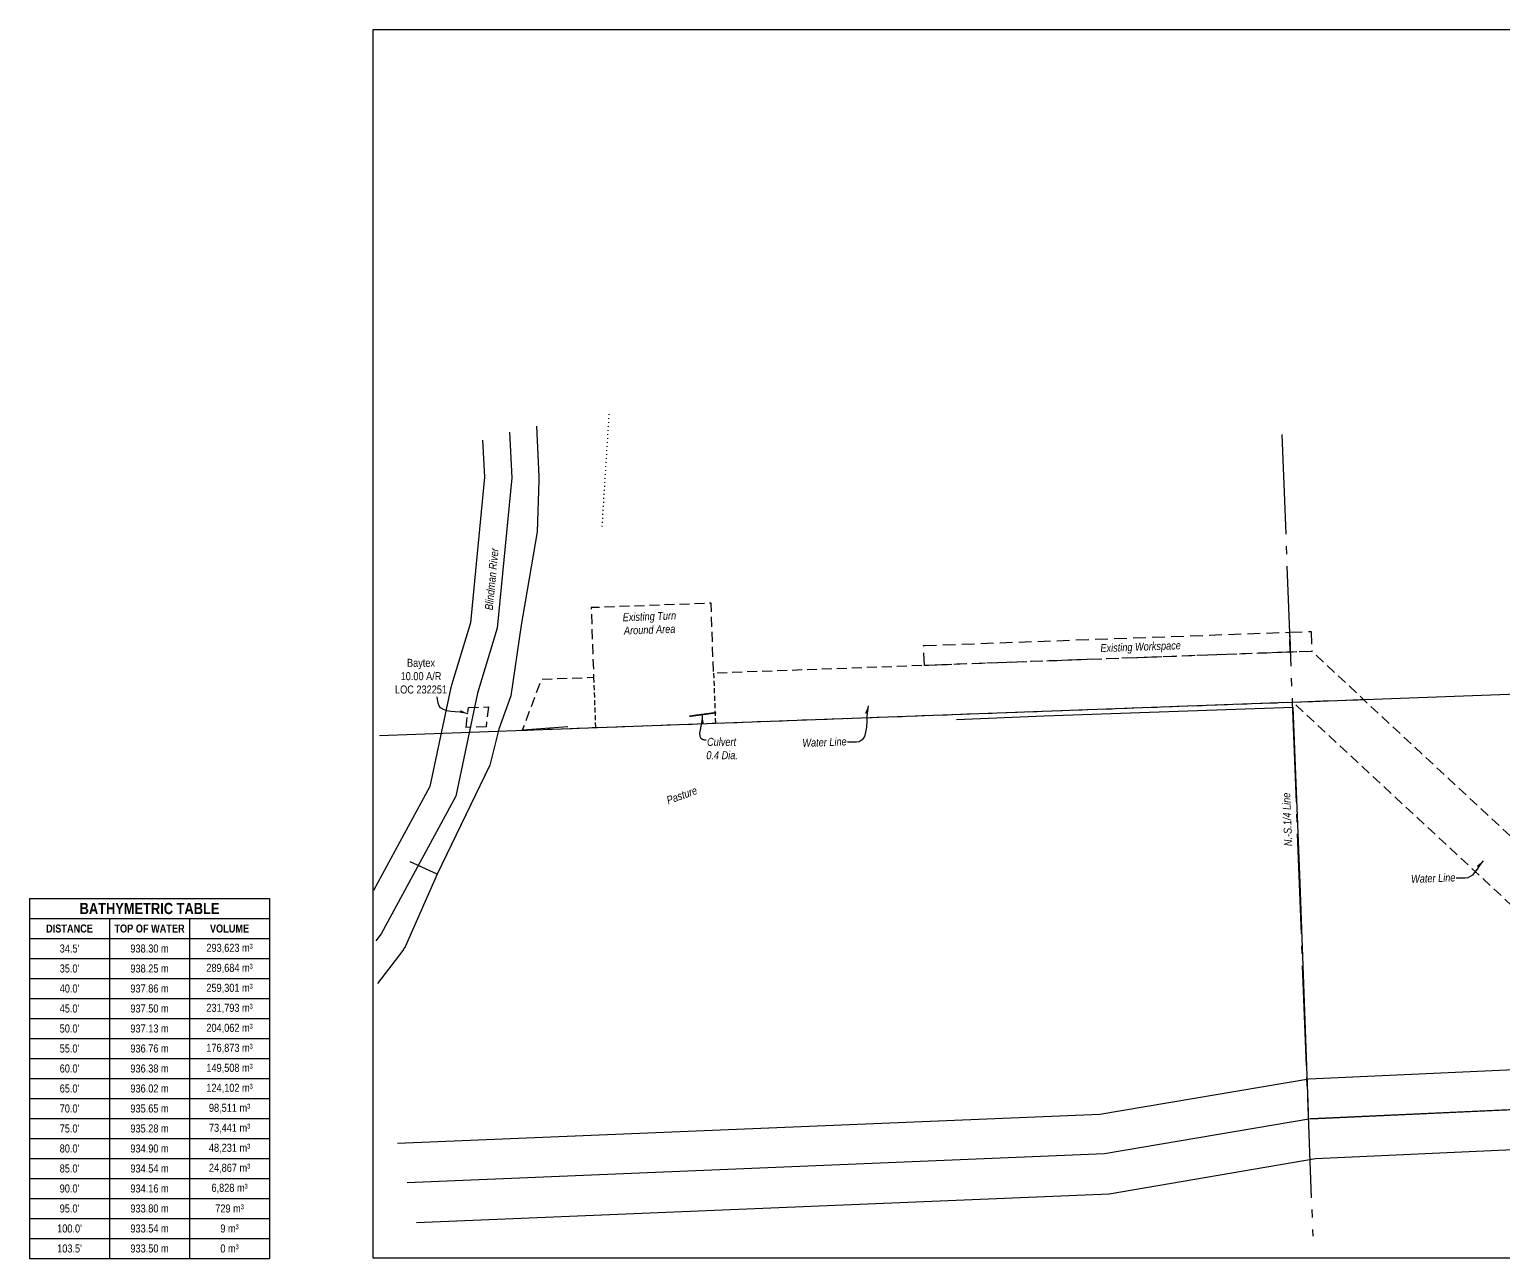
# Model space of a CAD drawing. Extents: x 675871 to 683768, y 5840752 to 5846139.
# Drawn here: x 676062 to 677904, y 5840861 to 5842397 of the extents above; entities that cross this region are included whole.
import ezdxf
from ezdxf.enums import TextEntityAlignment as Align

# ---------------------------------------------------------------- set-up
doc = ezdxf.new("R2010")
doc.units = 0
doc.header["$LTSCALE"] = 5
for name, pattern in [('foc-ACCESSROAD', [3.75, 2.5, -1.25]), ('foc-QUARTERLINE', [33, 25, -3, 2, -3]), ('foc-TOPO', [1, 0.2, -0.8]), ('foc-TRAV', [1.875, 1.25, -0.625]), ('HIDDEN2', [4.7625, 3.175, -1.5875])]:
    doc.linetypes.add(name, pattern=pattern)
for name, color, linetype in [('AS-FENCE', 48, 'foc-FENCE'), ('AS-PHOTO', 7, 'Continuous'), ('C-AR', 13, 'foc-ACCESSROAD'), ('C-WS', 13, 'foc-ACCESSROAD'), ('CG-NOTES', 7, 'Continuous'), ('F-RW', 190, 'Continuous'), ('L-QSEC', 8, 'foc-QUARTERLINE'), ('L-SEC', 7, 'Continuous'), ('P-TRAV', 4, 'foc-TRAV'), ('T-EXISTING TFA', 220, 'HIDDEN2'), ('T-GENERAL', 48, 'foc-TOPO'), ('T-SLOPE', 48, 'Continuous'), ('T-WATER', 160, 'Continuous'), ('T-WATER-T', 170, 'Continuous')]:
    doc.layers.add(name, color=color, linetype=linetype)
for name, color, linetype, lineweight in [('AS-GENERAL', 48, 'Continuous', 18), ('C-AR-T', 13, 'Continuous', 9), ('T-TEXT', 48, 'Continuous', 18)]:
    doc.layers.add(name, color=color, linetype=linetype, lineweight=lineweight)
doc.styles.add('100L', font='ARIALN.TTF', dxfattribs={"height": 11})
doc.styles.add('175L', font='ARIALN.TTF', dxfattribs={"height": 20})
doc.styles.add('80CG', font='ARIALN.TTF', dxfattribs={"height": 10})
doc.styles.add('80LS', font='ARIALNI.TTF', dxfattribs={"height": 10})
doc.styles.add('foc-LtypeFont', font='ARIALN.TTF', dxfattribs={"height": 7.35})
doc.styles.add('MtXpl_Arial_Narrow', font='ARIALNI.TTF')
doc.styles.get("Standard").update_dxf_attribs({"font": 'ARIALN.TTF'})
doc.linetypes.add('foc-FENCE', pattern='A,10,-1,["X",foc-LtypeFont,S=0.2,R=0,X=-0.625,Y=-0.75],-1.24', length=12.24)
doc.linetypes.add('foc-TOPO-flowdirection-NOLINE', pattern='A,0,[">",foc-LtypeFont,S=0.3,R=0,X=0,Y=-0.945],-20,[">",foc-LtypeFont,S=0.3,R=0,X=0,Y=-0.945],0', length=20)
doc.dimstyles.new('Compass 5 000', dxfattribs={"dimscale": 5, "dimtxt": 9, "dimasz": 2, "dimexe": 0.2, "dimexo": 0.0625, "dimgap": 0.5, "dimtad": 0, "dimtih": 1, "dimtoh": 1, "dimzin": 0, "dimdsep": 46, "dimtxsty": '80CG', "dimcen": 0.1, "dimse1": 1, "dimse2": 1, "dimclrd": 256, "dimclrt": 256, "dimaunit": 1, "dimadec": 4, "dimazin": 0, "dimtfac": 0.06, "dimtofl": 0, "dimtmove": 0, "dimatfit": 1, "dimfxl": 0.2, "dimtolj": 1, "dimtzin": 0, "dimlwd": -1, "dimarcsym": 0})
picture_1 = doc.add_image_def('image2.jpg', size_in_pixel=(4423, 2048))

# ---------------------------------------------------------------- blocks, each defined once
blk = doc.blocks.new('*T535')
at = {"layer": 'CG-NOTES', "color": 0, "lineweight": -2, "transparency": 16777216}
for p, q in [((0, 0), (300, 0)), ((0, 0), (0, -25)), ((300, 0), (300, -25)), ((0, -25), (300, -25))]:
    blk.add_line(p, q, dxfattribs=at)
at = {"layer": 'CG-NOTES', "lineweight": -2, "transparency": 16777216}
for p, q in [((0, -25), (0, -50)), ((100, -25), (100, -50)), ((200, -25), (200, -50)), ((300, -25), (300, -50))]:
    blk.add_line(p, q, dxfattribs=at)
at = {"layer": 'CG-NOTES', "color": 0, "linetype": 'ByBlock', "lineweight": -2, "transparency": 16777216}
for p, q in [((0, -50), (100, -50)), ((0, -50), (0, -450)), ((100, -50), (200, -50)), ((100, -50), (100, -450)), ((200, -50), (300, -50)), ((200, -50), (200, -450)), ((300, -50), (300, -450)), ((0, -75), (300, -75)), ((0, -100), (300, -100)), ((0, -125), (300, -125)), ((0, -150), (300, -150)), ((0, -175), (300, -175)), ((0, -200), (100, -200)), ((100, -200), (200, -200)), ((200, -200), (300, -200)), ((0, -225), (300, -225)), ((0, -250), (300, -250)), ((0, -275), (300, -275)), ((0, -300), (300, -300)), ((0, -325), (300, -325)), ((0, -350), (100, -350)), ((100, -350), (200, -350)), ((200, -350), (300, -350)), ((0, -375), (300, -375)), ((0, -400), (300, -400)), ((0, -425), (300, -425)), ((0, -450), (300, -450))]:
    blk.add_line(p, q, dxfattribs=at)
at = {"layer": 'CG-NOTES', "color": 0, "linetype": 'Continuous', "transparency": 16777216, "attachment_point": 5}
for s, insert, char_height, width in [('{\\fArial Narrow|b1|i0|c0|p34;\\C14;BATHYMETRIC TABLE}', (150, -12.5), 14.007, 293.997), ('{\\fArial Narrow|b1|i0|c0|p34;DISTANCE}', (50, -37.5), 10, 96.998), ('{\\fArial Narrow|b1|i0|c0|p34;TOP OF WATER}', (150, -37.5), 10, 96.998), ('{\\fArial Narrow|b1|i0|c0|p34;VOLUME}', (250, -37.5), 10, 96.998), ("34.5'", (50, -62.5), 10, 68.074), ('938.30 m', (150, -62.5), 10, 68.074), ('293,623 m³', (250, -62.5), 10, 68.074), ("35.0'", (50, -87.5), 10, 68.074), ('938.25 m', (150, -87.5), 10, 68.074), ('289,684 m³', (250, -87.5), 10, 68.074), ("40.0'", (50, -112.5), 10, 68.074), ('937.86 m', (150, -112.5), 10, 68.074), ('259,301 m³', (250, -112.5), 10, 68.074), ("45.0'", (50, -137.5), 10, 68.074), ('937.50 m', (150, -137.5), 10, 68.074), ('231,793 m³', (250, -137.5), 10, 68.074), ("50.0'", (50, -162.5), 10, 68.074), ('937.13 m', (150, -162.5), 10, 68.074), ('204,062 m³', (250, -162.5), 10, 68.074), ("55.0'", (50, -187.5), 10, 68.074), ('936.76 m', (150, -187.5), 10, 68.074), ('176,873 m³', (250, -187.5), 10, 68.074), ("60.0'", (50, -212.5), 10, 68.074), ('936.38 m', (150, -212.5), 10, 68.074), ('149,508 m³', (250, -212.5), 10, 68.074), ("65.0'", (50, -237.5), 10, 68.074), ('936.02 m', (150, -237.5), 10, 68.074), ('124,102 m³', (250, -237.5), 10, 68.074), ("70.0'", (50, -262.5), 10, 68.074), ('935.65 m', (150, -262.5), 10, 68.074), ('98,511 m³', (250, -262.5), 10, 68.074), ("75.0'", (50, -287.5), 10, 68.074), ('935.28 m', (150, -287.5), 10, 68.074), ('73,441 m³', (250, -287.5), 10, 68.074), ("80.0'", (50, -312.5), 10, 68.074), ('934.90 m', (150, -312.5), 10, 68.074), ('48,231 m³', (250, -312.5), 10, 68.074), ('24,867 m³', (250, -337.5), 10, 68.074), ("85.0'", (50, -337.5), 10, 68.074), ('934.54 m', (150, -337.5), 10, 68.074), ("90.0'", (50, -362.5), 10, 68.074), ('934.16 m', (150, -362.5), 10, 68.074), ('6,828 m³', (250, -362.5), 10, 68.074), ("95.0'", (50, -387.5), 10, 68.074), ('933.80 m', (150, -387.5), 10, 68.074), ('729 m³', (250, -387.5), 10, 68.074), ("100.0'", (50, -412.5), 10, 68.074), ('933.54 m', (150, -412.5), 10, 68.074), ('9 m³', (250, -412.5), 10, 68.074), ("103.5'", (50, -437.5), 10, 68.074), ('933.50 m', (150, -437.5), 10, 68.074), ('0 m³', (250, -437.5), 10, 68.074)]:
    blk.add_mtext(s, dxfattribs=dict(at, insert=insert, char_height=char_height, width=width))

msp = doc.modelspace()

# ---------------------------------------------------------------- linework, layer by layer
at = {"layer": 'AS-FENCE', "flags": 128}
for points in [[(677660.389, 5841043.954), (677650.111, 5841329.981), (677641.506, 5841549.701), (677330.154, 5841539.074), (677220.921, 5841534.291)], [(676678.919, 5841521.649), (676735.141, 5841525.884)]]:
    msp.add_lwpolyline(points, dxfattribs=at)
at = {"layer": 'AS-GENERAL', "linetype": 'Continuous', "const_width": 2, "flags": 128}
msp.add_lwpolyline([(676920.459, 5841543.304), (676886.851, 5841538.779)], dxfattribs=at)
at = {"layer": 'C-AR', "color": 255}
msp.add_lwpolyline([(676632.784, 5841525.662), (676607.8, 5841524.737), (676611.09, 5841549.56), (676636.071, 5841550.465), (676632.784, 5841525.662)], close=True, dxfattribs=at)
at = {"layer": 'C-WS', "color": 255, "flags": 128}
msp.add_lwpolyline([(677664.737, 5841619.898), (676917.179, 5841592.61), (676913.987, 5841680.042), (676764.112, 5841674.571), (676767.303, 5841587.139), (676701.754, 5841584.746), (676678.184, 5841521.351), (677641.131, 5841556.501), (678124.592, 5841106.663), (678368.156, 5841117.718), (679458.888, 5841167.368), (679445.423, 5841534.84), (679469.488, 5841560.724), (679382.056, 5841557.533), (679394.626, 5841214.489), (678365.889, 5841167.661), (678365.431, 5841180.152), (678147.96, 5841170.281), (677664.737, 5841619.898)], close=True, dxfattribs=at)
at = {"layer": 'F-RW', "color": 255}
msp.add_line((677663.354, 5841035.601), (679506.281, 5841119.438), dxfattribs=at)
at = {"layer": 'F-RW', "color": 255, "flags": 128}
for points in [[(676522.328, 5841004.962), (677400.034, 5841041.164), (677661.082, 5841085.544), (679504.188, 5841169.389), (679654.764, 5841175.159), (679656.679, 5841125.201), (679506.281, 5841119.438), (677663.354, 5841035.601), (677405.474, 5840991.664), (676534.161, 5840955.571)], [(676546.031, 5840906.026), (677411.315, 5840941.868), (677669.291, 5840985.866), (679508.374, 5841069.487), (679658.575, 5841075.243), (679656.679, 5841125.201), (679506.281, 5841119.438), (677663.354, 5841035.601), (677405.474, 5840991.664), (676534.161, 5840955.571)]]:
    msp.add_lwpolyline(points, dxfattribs=at)
at = {"layer": 'L-QSEC', "color": 255}
msp.add_line((677640.211, 5841556.477), (677665.866, 5840888.743), dxfattribs=at)
msp.add_lwpolyline([(677627.392, 5841891.246), (677640.211, 5841556.477)], dxfattribs=at)
at = {"layer": 'L-SEC', "color": 255}
for p, q in [((677640.211, 5841556.466), (679649.921, 5841629.825)), ((676499.808, 5841514.839), (677634.927, 5841556.274))]:
    msp.add_line(p, q, dxfattribs=at)
at = {"layer": 'P-TRAV', "color": 255}
for p, q in [((676767.295, 5841587.139), (676769.584, 5841524.674)), ((676917.178, 5841592.61), (676919.459, 5841530.159)), ((677641.132, 5841556.5), (677729.409, 5841559.724))]:
    msp.add_line(p, q, dxfattribs=at)
at = {"layer": 'T-EXISTING TFA', "color": 255}
for points in [[(677637.82, 5841618.915), (677180.58, 5841602.225), (677179.668, 5841627.205), (677636.864, 5841643.894)], [(677636.864, 5841643.894), (677663.825, 5841644.878), (677664.737, 5841619.898), (677637.82, 5841618.915)]]:
    msp.add_lwpolyline(points, close=True, dxfattribs=at)
at = {"layer": 'T-GENERAL', "color": 255, "flags": 128}
msp.add_lwpolyline([(676786.368, 5841916.486), (676777.58, 5841775.916)], dxfattribs=at)
at = {"layer": 'T-SLOPE', "color": 255, "flags": 128}
msp.add_lwpolyline([(676696.686, 5841769.514), (676676.619, 5841652.684), (676663.619, 5841564.286), (676648.906, 5841522.606), (676637.469, 5841477.511), (676600.846, 5841401.866), (676571.561, 5841341.226), (676538.171, 5841356.719)], dxfattribs=at)
at = {"layer": 'T-WATER', "color": 255, "flags": 128}
for points in [[(676695.689, 5841901.509), (676698.909, 5841838.485, -0.03678894), (676698.796, 5841833.481), (676696.686, 5841769.514), (676676.619, 5841652.684), (676663.619, 5841564.286), (676648.906, 5841522.606), (676637.469, 5841477.511), (676571.561, 5841341.226), (676531.659, 5841250.527, -0.03902523), (676528.774, 5841246.071), (676497.155, 5841204.699)], [(676628.374, 5841884.065), (676630.752, 5841837.515), (676613.211, 5841655.449), (676589.74, 5841577.509, 0.02087452), (676589.034, 5841574.755), (676562.767, 5841450.924), (676492.301, 5841320.872)]]:
    msp.add_lwpolyline(points, format="xyb", dxfattribs=at)
at = {"layer": 'T-WATER', "linetype": 'foc-TOPO-flowdirection-NOLINE', "flags": 128}
msp.add_lwpolyline([(676661.981, 5841893.777), (676664.894, 5841836.747), (676646.791, 5841648.842), (676622.352, 5841567.688), (676595.061, 5841439.033), (676501.714, 5841266.752), (676494.933, 5841257.88)], dxfattribs=at)
at = {"layer": 'T-WATER', "flags": 128}
msp.add_lwpolyline([(676661.981, 5841893.777), (676664.894, 5841836.747), (676646.791, 5841648.842), (676622.352, 5841567.688), (676595.061, 5841439.033), (676501.714, 5841266.752), (676494.933, 5841257.88)], dxfattribs=at)

# ---------------------------------------------------------------- block references
msp.add_blockref('*T535', (676062.31, 5841310.871))

# ---------------------------------------------------------------- texts
at = {"layer": 'C-AR-T', "color": 255, "linetype": 'Continuous', "insert": (676551.574, 5841588.845), "char_height": 9.9989, "attachment_point": 5, "style": '80CG'}
msp.add_mtext('\\A1;Baytex\\P10.00 A/R\\PLOC 232251', dxfattribs=at)
at = {"layer": 'T-TEXT', "color": 255, "linetype": 'Continuous', "style": '80LS'}
msp.add_text('Pasture', height=9.9989, rotation=20, dxfattribs=at).set_placement((676877.469, 5841440.036), align=Align.MIDDLE_CENTER)
at = {"layer": 'T-WATER-T', "insert": (676631.205, 5841672.065), "char_height": 9.99888, "attachment_point": 1, "rotation": 84.497037, "style": '100L'}
msp.add_mtext_dynamic_manual_height_columns('{\\fArial Narrow|b0|i1|c0|p34;Blindman River}', width=78.75423, gutter_width=54.994, heights=[0], dxfattribs=at)

# ---------------------------------------------------------------- pictures from other files: only their frames are drawn
at = {"layer": 'AS-PHOTO'}
image = msp.add_image(picture_1, insert=(676491.616, 5840861.256), size_in_units=(3317.582, 1536.154), dxfattribs=at)
image.dxf.flags = 7

# ---------------------------------------------------------------- leaders
at = {"layer": 'C-AR-T', "color": 255, "linetype": 'Continuous', "path_type": 1}
msp.add_leader([(676610.08, 5841541.942), (676573.761, 5841552.856), (676571.931, 5841563.26)], dimstyle='Compass 5 000', override={"dimgap": 0.5, "dimtad": 0, "dimclrd": 255}, dxfattribs=at)

# ---------------------------------------------------------------- next in the draw order: texts
at = {"layer": 'L-QSEC', "color": 255, "insert": (677630.281, 5841376.22), "char_height": 9.99888, "attachment_point": 1, "rotation": 92.242778, "style": '175L', "bg_fill": 2}
msp.add_mtext_dynamic_manual_height_columns('{\\fArial Narrow|b0|i1|c0|p34;N.-S.1/4 Line}', width=66.67572, gutter_width=50, heights=[0], dxfattribs=at)
at = {"layer": 'T-TEXT', "color": 255, "attachment_point": 1, "style": 'MtXpl_Arial_Narrow', "bg_fill": 2}
for s, insert, char_height, width, rotation in [('\\pi0.32623;Existing Turn \\P\\pi1.2879;Around Area', (676803.045, 5841667.406), 9.99888, 66.66827, 2.09052), ('\\pi0.32623;Existing Workspace', (677400.015, 5841628.897), 9.99888, 100.40256, 2.09052), ('Water Line', (677027.941, 5841510.373), 9.9989, 55.20297, 2.090492), ('Water Line', (677788.594, 5841340.312), 9.9989, 55.20297, 2.090492)]:
    msp.add_mtext(s, dxfattribs=dict(at, insert=insert, char_height=char_height, width=width, rotation=rotation))
at = {"layer": 'T-TEXT', "color": 255, "insert": (676907.637, 5841511.755), "char_height": 9.99888, "width": 38.43813, "attachment_point": 1, "style": 'MtXpl_Arial_Narrow', "bg_fill": 2}
msp.add_mtext('\\pi1.3766;Culvert\\P\\pi0.45582;0.4 Dia.', dxfattribs=at)

# ---------------------------------------------------------------- next in the draw order: leaders
at = {"layer": 'T-TEXT', "color": 255, "path_type": 1}
for points in [[(677110.432, 5841551.782), (677099.055, 5841506.968), (677084.508, 5841506.522)], [(676903.105, 5841539.709), (676903.664, 5841509.769), (676907.942, 5841509.158)], [(677878.811, 5841358.015), (677859.709, 5841336.906), (677845.161, 5841336.461)]]:
    msp.add_leader(points, dimstyle='Compass 5 000', override={"dimgap": 0.5, "dimtad": 0, "dimclrd": 255}, dxfattribs=at)

doc.saveas('drawing.dxf')
